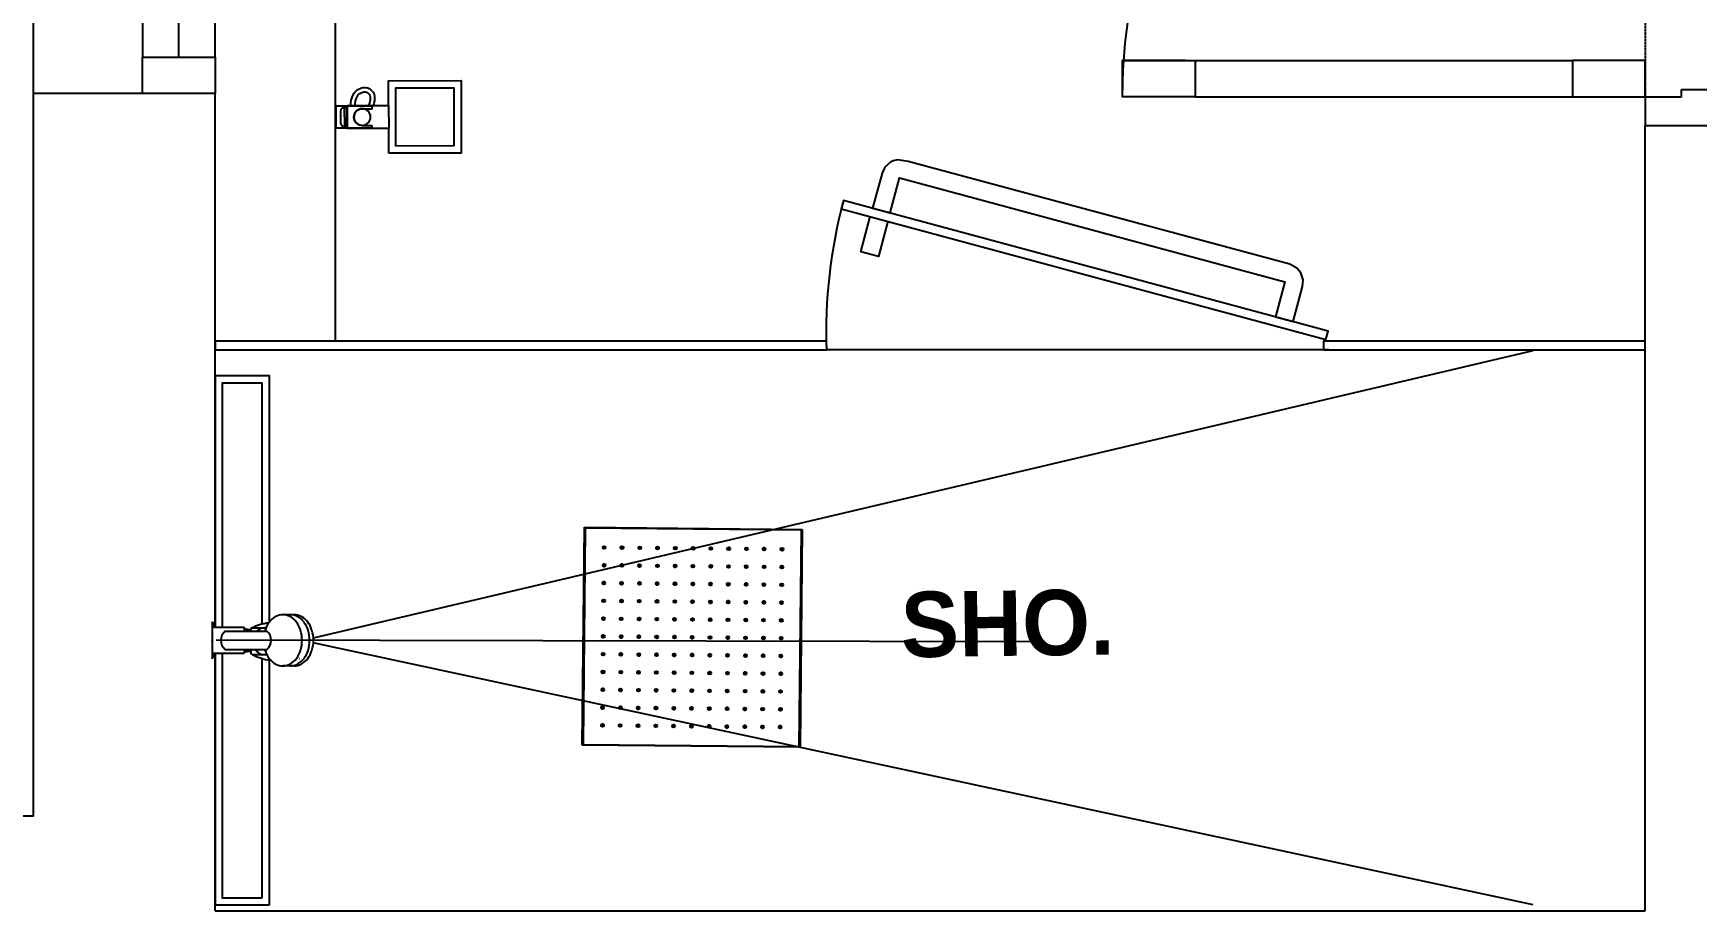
# Model space of a CAD drawing. Extents: x -678889171 to 586587, y -792238163 to 335485.
# Drawn here: x 83494 to 85786, y 73447 to 74656 of the extents above; entities that cross this region are included whole.
import ezdxf
from ezdxf.enums import TextEntityAlignment as Align

# ---------------------------------------------------------------- set-up
doc = ezdxf.new("R2010")
doc.units = 0
doc.header["$MEASUREMENT"] = 0
doc.set_wipeout_variables(frame=1)
doc.linetypes.add('XR-A-TYP35$0$HIDDEN', pattern=[0.375, 0.25, -0.125])
doc.layers.get('0').update_dxf_attribs({"color": 8})
for name, color, linetype in [('XR-A-9TH-FLOOR$0$A-WALL', 252, 'Continuous'), ('XR-A-TYP35$0$A-DOOR', 252, 'Continuous'), ('XR-A-TYP35$0$A-FLOR-OVHD', 252, 'XR-A-TYP35$0$HIDDEN'), ('XR-A-TYP35$0$XR-A-TYP-3-9-10$0$A-FURN-SANT', 252, 'Continuous'), ('XR-A-TYP35$0$XR-A-TYP-3-9-10$0$A-GLAZ', 252, 'Continuous'), ('XR-A-TYP35$0$XR-A-TYP-3-9-10$0$A-GLAZ-FULL', 252, 'Continuous'), ('XR-A-TYP35$0$XR-A-TYP-3-9-10$0$A-WALL', 252, 'Continuous'), ('XR-A-TYP35$0$XR-A-TYP-3-9-10$0$I-SPCL', 252, 'Continuous'), ('XR-A-TYP35$0$XR-A-TYP-3-9-10$0$I-WC', 252, 'Continuous'), ('XR-A-TYP35$0$XR-A-TYP-3-9-10$0$XR-A-TYP-2-4-6-7-8$0$A-GLAZ', 252, 'Continuous'), ('XR-A-TYP35$0$XR-A-TYP-3-9-10$0$XREF_3BR$0$WC-SERIAL', 252, 'Continuous')]:
    doc.layers.add(name, color=color, linetype=linetype)
doc.styles.add('XR-A-TYP35$0$XR-A-TYP-3-9-10$0$XREF_1BR$0$KZT', font='')
doc.styles.add('XR-A-TYP35$0$XR-A-TYP-3-9-10$0$XREF_3BR$0$Standard', font='arial.ttf')
doc.styles.get('XR-A-TYP35$0$XR-A-TYP-3-9-10$0$XREF_1BR$0$KZT').set_extended_font_data('AvantGarde LT Medium', bold=True)

# ---------------------------------------------------------------- blocks, each defined once
blk = doc.blocks.new('XR-A-TYP35$0$XR-A-TYP-3-9-10$0$Main builing-00$0$210915_PA_Layout$0$Xref_Tower B_01-09F|Gutter1')
blk.add_wipeout([(0, 0), (0, -0.1), (0.1, -0.1), (0.1, 0)]).dxf.layer = 'XR-A-TYP35$0$XR-A-TYP-3-9-10$0$A-FURN-SANT'
at = {"layer": 'XR-A-TYP35$0$XR-A-TYP-3-9-10$0$A-FURN-SANT'}
for points in [[(0, 0), (0.1, 0), (0.1, -0.1), (0, -0.1)], [(0.01, -0.01), (0.09, -0.01), (0.09, -0.09), (0.01, -0.09)]]:
    blk.add_lwpolyline(points, close=True, dxfattribs=at)
blk = doc.blocks.new('XR-A-TYP35$0$XR-A-TYP-3-9-10$0$Main builing-00$0$210915_PA_Layout$0$A$C42064D30')
blk.add_wipeout([(15.7, -72.9), (15.7, -16.2), (14.8, -15.6), (14.8, 0), (-15, 0), (-14.8, -15.6), (-15.7, -16.2), (-15.7, -20.9), (-19.5, -21), (-24.7, -21.8), (-29.7, -23.4), (-34.1, -26.2), (-37.5, -29.9), (-40.1, -34.8), (-40.8, -39.3), (-40.4, -43.4), (-38.8, -47.1), (-36.4, -50.1), (-33, -52.2), (-28.5, -53.7), (-23.9, -53.5), (-19.1, -52.7), (-15.7, -51.7), (-15.7, -45.5), (-19.5, -46.5), (-25, -47.6), (-28.9, -47.6), (-31.1, -46.5), (-33.4, -44.5), (-34.6, -41.5), (-34.6, -38), (-33.8, -35.3), (-32.2, -32.5), (-29.8, -30.5), (-26.1, -28.5), (-21.9, -27.4), (-17.6, -26.8), (-15.7, -26.9), (-15.7, -20.9), (-15.7, -72.9)]).dxf.layer = 'XR-A-TYP35$0$XR-A-TYP-3-9-10$0$A-FURN-SANT'
at = {"layer": 'XR-A-TYP35$0$XR-A-TYP-3-9-10$0$A-FURN-SANT'}
for points in [[(-15.6, -20.9, 0.127976), (-30.7, -24, 0.250832), (-40.6, -37.9, 0.487455), (-25.2, -53.6, 0.040635), (-15.7, -51.7, 0.040635)], [(-15.7, -26.9, 0.129566), (-28, -29.4, 0.250832), (-34.7, -38.7, 0.487455), (-25.9, -47.6, 0.048655), (-15.7, -45.5, 0.044421)]]:
    blk.add_lwpolyline(points, format="xyb", dxfattribs=at)
blk.add_lwpolyline([(-15.7, -72.9), (15.7, -72.9), (15.7, -16.2), (13.5, -14.8), (12.4, -11.8), (12.9, -11.2), (12.9, -9.3), (10.9, -7.6), (8.2, -6.9), (-8.2, -6.9), (-10.9, -7.6), (-12.9, -9.3), (-12.9, -11.2), (-12.4, -11.8), (-13.5, -14.8), (-15.7, -16.2)], close=True, dxfattribs=at)
for points in [[(15.7, -16.2), (-15.7, -16.2)], [(-11.5, -50), (-14.5, -50), (-15, 0), (15, 0), (14.5, -50), (11.5, -50)], [(-14.8, -15.6), (-15, 0), (15, 0), (14.8, -15.6)], [(-13.5, -14.8), (13.5, -14.8)], [(-12.4, -11.8), (12.4, -11.8)], [(-11.5, -36.4), (-11.5, -50)], [(11.5, -36.4), (11.5, -50)]]:
    blk.add_lwpolyline(points, dxfattribs=at)
blk.add_circle((0, -36.4), 11.5, dxfattribs=at)
blk.add_arc((0, -36.4), 11.5, 0, 180, dxfattribs=at)
blk = doc.blocks.new('XR-A-TYP35$0$XR-A-TYP-3-9-10$0$XREF_3BR$0$XREF-1BA$0$11TH FLOOR PLAN EAST TOWER$0$11TH TO 17TH FLOOR PLAN EAST TOWER$0$CEILING SHOWER')
at = {"layer": 'XR-A-TYP35$0$XR-A-TYP-3-9-10$0$A-FURN-SANT'}
for p, q in [((0, 30), (30, 30)), ((0, 0), (0, 30)), ((0, 30), (0.1, 29.9)), ((0.1, 29.9), (0.1, 0.1)), ((29.9, 29.9), (0.1, 29.9)), ((30, 30), (29.9, 29.9)), ((29.9, 0.1), (29.9, 29.9)), ((30, 30), (30, 0)), ((0.1, 0.1), (0, 0)), ((30, 0), (0, 0)), ((0.1, 0.1), (29.9, 0.1)), ((29.9, 0.1), (30, 0))]:
    blk.add_line(p, q, dxfattribs=at)
for centre, radius in [((2.75, 27.25), 0.2), ((2.75, 27.25), 0.175), ((2.75, 27.25), 0.125), ((2.75, 27.25), 0.05), ((5.2, 27.25), 0.2), ((5.2, 27.25), 0.175), ((5.2, 27.25), 0.125), ((5.2, 27.25), 0.05), ((7.65, 27.25), 0.2), ((7.65, 27.25), 0.175), ((7.65, 27.25), 0.125), ((7.65, 27.25), 0.05), ((10.1, 27.25), 0.2), ((10.1, 27.25), 0.175), ((10.1, 27.25), 0.125), ((10.1, 27.25), 0.05), ((12.55, 27.25), 0.2), ((12.55, 27.25), 0.175), ((12.55, 27.25), 0.125), ((12.55, 27.25), 0.05), ((15, 27.25), 0.2), ((15, 27.25), 0.175), ((15, 27.25), 0.125), ((15, 27.25), 0.05), ((17.45, 27.25), 0.2), ((17.45, 27.25), 0.175), ((17.45, 27.25), 0.125), ((17.45, 27.25), 0.05), ((19.9, 27.25), 0.2), ((19.9, 27.25), 0.175), ((19.9, 27.25), 0.125), ((19.9, 27.25), 0.05), ((22.35, 27.25), 0.2), ((22.35, 27.25), 0.175), ((22.35, 27.25), 0.125), ((22.35, 27.25), 0.05), ((24.8, 27.25), 0.2), ((24.8, 27.25), 0.175), ((24.8, 27.25), 0.125), ((24.8, 27.25), 0.05), ((27.25, 27.25), 0.2), ((27.25, 27.25), 0.175), ((27.25, 27.25), 0.125), ((27.25, 27.25), 0.05), ((2.75, 24.8), 0.2), ((2.75, 24.8), 0.175), ((2.75, 24.8), 0.125), ((2.75, 24.8), 0.05), ((5.2, 24.8), 0.2), ((5.2, 24.8), 0.175), ((5.2, 24.8), 0.125), ((5.2, 24.8), 0.05), ((7.65, 24.8), 0.2), ((7.65, 24.8), 0.175), ((7.65, 24.8), 0.125), ((7.65, 24.8), 0.05), ((10.1, 24.8), 0.2), ((10.1, 24.8), 0.175), ((10.1, 24.8), 0.125), ((10.1, 24.8), 0.05), ((12.55, 24.8), 0.2), ((12.55, 24.8), 0.175), ((12.55, 24.8), 0.125), ((12.55, 24.8), 0.05), ((15, 24.8), 0.2), ((15, 24.8), 0.175), ((15, 24.8), 0.125), ((15, 24.8), 0.05), ((17.45, 24.8), 0.2), ((17.45, 24.8), 0.175), ((17.45, 24.8), 0.125), ((17.45, 24.8), 0.05), ((19.9, 24.8), 0.2), ((19.9, 24.8), 0.175), ((19.9, 24.8), 0.125), ((19.9, 24.8), 0.05), ((22.35, 24.8), 0.2), ((22.35, 24.8), 0.175), ((22.35, 24.8), 0.125), ((22.35, 24.8), 0.05), ((24.8, 24.8), 0.2), ((24.8, 24.8), 0.175), ((24.8, 24.8), 0.125), ((24.8, 24.8), 0.05), ((27.25, 24.8), 0.2), ((27.25, 24.8), 0.175), ((27.25, 24.8), 0.125), ((27.25, 24.8), 0.05), ((2.75, 22.35), 0.2), ((2.75, 22.35), 0.175), ((2.75, 22.35), 0.125), ((2.75, 22.35), 0.05), ((5.2, 22.35), 0.2), ((5.2, 22.35), 0.175), ((5.2, 22.35), 0.125), ((5.2, 22.35), 0.05), ((7.65, 22.35), 0.2), ((7.65, 22.35), 0.175), ((7.65, 22.35), 0.125), ((7.65, 22.35), 0.05), ((10.1, 22.35), 0.2), ((10.1, 22.35), 0.175), ((10.1, 22.35), 0.125), ((10.1, 22.35), 0.05), ((12.55, 22.35), 0.2), ((12.55, 22.35), 0.175), ((12.55, 22.35), 0.125), ((12.55, 22.35), 0.05), ((15, 22.35), 0.2), ((15, 22.35), 0.175), ((15, 22.35), 0.125), ((15, 22.35), 0.05), ((17.45, 22.35), 0.2), ((17.45, 22.35), 0.175), ((17.45, 22.35), 0.125), ((17.45, 22.35), 0.05), ((19.9, 22.35), 0.2), ((19.9, 22.35), 0.175), ((19.9, 22.35), 0.125), ((19.9, 22.35), 0.05), ((22.35, 22.35), 0.2), ((22.35, 22.35), 0.175), ((22.35, 22.35), 0.125), ((22.35, 22.35), 0.05), ((24.8, 22.35), 0.2), ((24.8, 22.35), 0.175), ((24.8, 22.35), 0.125), ((24.8, 22.35), 0.05), ((27.25, 22.35), 0.2), ((27.25, 22.35), 0.175), ((27.25, 22.35), 0.125), ((27.25, 22.35), 0.05), ((2.75, 19.9), 0.2), ((2.75, 19.9), 0.175), ((2.75, 19.9), 0.125), ((2.75, 19.9), 0.05), ((5.2, 19.9), 0.2), ((5.2, 19.9), 0.175), ((5.2, 19.9), 0.125), ((5.2, 19.9), 0.05), ((7.65, 19.9), 0.2), ((7.65, 19.9), 0.175), ((7.65, 19.9), 0.125), ((7.65, 19.9), 0.05), ((10.1, 19.9), 0.2), ((10.1, 19.9), 0.175), ((10.1, 19.9), 0.125), ((10.1, 19.9), 0.05), ((12.55, 19.9), 0.2), ((12.55, 19.9), 0.175), ((12.55, 19.9), 0.125), ((12.55, 19.9), 0.05), ((15, 19.9), 0.2), ((15, 19.9), 0.175), ((15, 19.9), 0.125), ((15, 19.9), 0.05), ((17.45, 19.9), 0.2), ((17.45, 19.9), 0.175), ((17.45, 19.9), 0.125), ((17.45, 19.9), 0.05), ((19.9, 19.9), 0.2), ((19.9, 19.9), 0.175), ((19.9, 19.9), 0.125), ((19.9, 19.9), 0.05), ((22.35, 19.9), 0.2), ((22.35, 19.9), 0.175), ((22.35, 19.9), 0.125), ((22.35, 19.9), 0.05), ((24.8, 19.9), 0.2), ((24.8, 19.9), 0.175), ((24.8, 19.9), 0.125), ((24.8, 19.9), 0.05), ((27.25, 19.9), 0.2), ((27.25, 19.9), 0.175), ((27.25, 19.9), 0.125), ((27.25, 19.9), 0.05), ((2.75, 17.45), 0.2), ((2.75, 17.45), 0.175), ((2.75, 17.45), 0.125), ((2.75, 17.45), 0.05), ((5.2, 17.45), 0.2), ((5.2, 17.45), 0.175), ((5.2, 17.45), 0.125), ((5.2, 17.45), 0.05), ((7.65, 17.45), 0.2), ((7.65, 17.45), 0.175), ((7.65, 17.45), 0.125), ((7.65, 17.45), 0.05), ((10.1, 17.45), 0.2), ((10.1, 17.45), 0.175), ((10.1, 17.45), 0.125), ((10.1, 17.45), 0.05), ((12.55, 17.45), 0.2), ((12.55, 17.45), 0.175), ((12.55, 17.45), 0.125), ((12.55, 17.45), 0.05), ((15, 17.45), 0.2), ((15, 17.45), 0.175), ((15, 17.45), 0.125), ((15, 17.45), 0.05), ((17.45, 17.45), 0.2), ((17.45, 17.45), 0.175), ((17.45, 17.45), 0.125), ((17.45, 17.45), 0.05), ((19.9, 17.45), 0.2), ((19.9, 17.45), 0.175), ((19.9, 17.45), 0.125), ((19.9, 17.45), 0.05), ((22.35, 17.45), 0.2), ((22.35, 17.45), 0.175), ((22.35, 17.45), 0.125), ((22.35, 17.45), 0.05), ((24.8, 17.45), 0.2), ((24.8, 17.45), 0.175), ((24.8, 17.45), 0.125), ((24.8, 17.45), 0.05), ((27.25, 17.45), 0.2), ((27.25, 17.45), 0.175), ((27.25, 17.45), 0.125), ((27.25, 17.45), 0.05), ((2.75, 15), 0.2), ((2.75, 15), 0.175), ((2.75, 15), 0.125), ((2.75, 15), 0.05), ((5.2, 15), 0.2), ((5.2, 15), 0.175), ((5.2, 15), 0.125), ((5.2, 15), 0.05), ((7.65, 15), 0.2), ((7.65, 15), 0.175), ((7.65, 15), 0.125), ((7.65, 15), 0.05), ((10.1, 15), 0.2), ((10.1, 15), 0.175), ((10.1, 15), 0.125), ((10.1, 15), 0.05), ((12.55, 15), 0.2), ((12.55, 15), 0.175), ((12.55, 15), 0.125), ((12.55, 15), 0.05), ((15, 15), 0.2), ((15, 15), 0.175), ((15, 15), 0.125), ((15, 15), 0.05), ((17.45, 15), 0.2), ((17.45, 15), 0.175), ((17.45, 15), 0.125), ((17.45, 15), 0.05), ((19.9, 15), 0.2), ((19.9, 15), 0.175), ((19.9, 15), 0.125), ((19.9, 15), 0.05), ((22.35, 15), 0.2), ((22.35, 15), 0.175), ((22.35, 15), 0.125), ((22.35, 15), 0.05), ((24.8, 15), 0.2), ((24.8, 15), 0.175), ((24.8, 15), 0.125), ((24.8, 15), 0.05), ((27.25, 15), 0.2), ((27.25, 15), 0.175), ((27.25, 15), 0.125), ((27.25, 15), 0.05), ((2.75, 12.55), 0.2), ((2.75, 12.55), 0.175), ((2.75, 12.55), 0.125), ((2.75, 12.55), 0.05), ((5.2, 12.55), 0.2), ((5.2, 12.55), 0.175), ((5.2, 12.55), 0.125), ((5.2, 12.55), 0.05), ((7.65, 12.55), 0.2), ((7.65, 12.55), 0.175), ((7.65, 12.55), 0.125), ((7.65, 12.55), 0.05), ((10.1, 12.55), 0.2), ((10.1, 12.55), 0.175), ((10.1, 12.55), 0.125), ((10.1, 12.55), 0.05), ((12.55, 12.55), 0.2), ((12.55, 12.55), 0.175), ((12.55, 12.55), 0.125), ((12.55, 12.55), 0.05), ((15, 12.55), 0.2), ((15, 12.55), 0.175), ((15, 12.55), 0.125), ((15, 12.55), 0.05), ((17.45, 12.55), 0.2), ((17.45, 12.55), 0.175), ((17.45, 12.55), 0.125), ((17.45, 12.55), 0.05), ((19.9, 12.55), 0.2), ((19.9, 12.55), 0.175), ((19.9, 12.55), 0.125), ((19.9, 12.55), 0.05), ((22.35, 12.55), 0.2), ((22.35, 12.55), 0.175), ((22.35, 12.55), 0.125), ((22.35, 12.55), 0.05), ((24.8, 12.55), 0.2), ((24.8, 12.55), 0.175), ((24.8, 12.55), 0.125), ((24.8, 12.55), 0.05), ((27.25, 12.55), 0.2), ((27.25, 12.55), 0.175), ((27.25, 12.55), 0.125), ((27.25, 12.55), 0.05), ((2.75, 10.1), 0.2), ((2.75, 10.1), 0.175), ((2.75, 10.1), 0.125), ((2.75, 10.1), 0.05), ((5.2, 10.1), 0.2), ((5.2, 10.1), 0.175), ((5.2, 10.1), 0.125), ((5.2, 10.1), 0.05), ((7.65, 10.1), 0.2), ((7.65, 10.1), 0.175), ((7.65, 10.1), 0.125), ((7.65, 10.1), 0.05), ((10.1, 10.1), 0.2), ((10.1, 10.1), 0.175), ((10.1, 10.1), 0.125), ((10.1, 10.1), 0.05), ((12.55, 10.1), 0.2), ((12.55, 10.1), 0.175), ((12.55, 10.1), 0.125), ((12.55, 10.1), 0.05), ((15, 10.1), 0.2), ((15, 10.1), 0.175), ((15, 10.1), 0.125), ((15, 10.1), 0.05), ((17.45, 10.1), 0.2), ((17.45, 10.1), 0.175), ((17.45, 10.1), 0.125), ((17.45, 10.1), 0.05), ((19.9, 10.1), 0.2), ((19.9, 10.1), 0.175), ((19.9, 10.1), 0.125), ((19.9, 10.1), 0.05), ((22.35, 10.1), 0.2), ((22.35, 10.1), 0.175), ((22.35, 10.1), 0.125), ((22.35, 10.1), 0.05), ((24.8, 10.1), 0.2), ((24.8, 10.1), 0.175), ((24.8, 10.1), 0.125), ((24.8, 10.1), 0.05), ((27.25, 10.1), 0.2), ((27.25, 10.1), 0.175), ((27.25, 10.1), 0.125), ((27.25, 10.1), 0.05), ((2.75, 7.65), 0.2), ((2.75, 7.65), 0.175), ((2.75, 7.65), 0.125), ((2.75, 7.65), 0.05), ((5.2, 7.65), 0.2), ((5.2, 7.65), 0.175), ((5.2, 7.65), 0.125), ((5.2, 7.65), 0.05), ((7.65, 7.65), 0.2), ((7.65, 7.65), 0.175), ((7.65, 7.65), 0.125), ((7.65, 7.65), 0.05), ((10.1, 7.65), 0.2), ((10.1, 7.65), 0.175), ((10.1, 7.65), 0.125), ((10.1, 7.65), 0.05), ((12.55, 7.65), 0.2), ((12.55, 7.65), 0.175), ((12.55, 7.65), 0.125), ((12.55, 7.65), 0.05), ((15, 7.65), 0.2), ((15, 7.65), 0.175), ((15, 7.65), 0.125), ((15, 7.65), 0.05), ((17.45, 7.65), 0.2), ((17.45, 7.65), 0.175), ((17.45, 7.65), 0.125), ((17.45, 7.65), 0.05), ((19.9, 7.65), 0.2), ((19.9, 7.65), 0.175), ((19.9, 7.65), 0.125), ((19.9, 7.65), 0.05), ((22.35, 7.65), 0.2), ((22.35, 7.65), 0.175), ((22.35, 7.65), 0.125), ((22.35, 7.65), 0.05), ((24.8, 7.65), 0.2), ((24.8, 7.65), 0.175), ((24.8, 7.65), 0.125), ((24.8, 7.65), 0.05), ((27.25, 7.65), 0.2), ((27.25, 7.65), 0.175), ((27.25, 7.65), 0.125), ((27.25, 7.65), 0.05), ((2.75, 5.2), 0.2), ((2.75, 5.2), 0.175), ((2.75, 5.2), 0.125), ((2.75, 5.2), 0.05), ((5.2, 5.2), 0.2), ((5.2, 5.2), 0.175), ((5.2, 5.2), 0.125), ((5.2, 5.2), 0.05), ((7.65, 5.2), 0.2), ((7.65, 5.2), 0.175), ((7.65, 5.2), 0.125), ((7.65, 5.2), 0.05), ((10.1, 5.2), 0.2), ((10.1, 5.2), 0.175), ((10.1, 5.2), 0.125), ((10.1, 5.2), 0.05), ((12.55, 5.2), 0.2), ((12.55, 5.2), 0.175), ((12.55, 5.2), 0.125), ((12.55, 5.2), 0.05), ((15, 5.2), 0.2), ((15, 5.2), 0.175), ((15, 5.2), 0.125), ((15, 5.2), 0.05), ((17.45, 5.2), 0.2), ((17.45, 5.2), 0.175), ((17.45, 5.2), 0.125), ((17.45, 5.2), 0.05), ((19.9, 5.2), 0.2), ((19.9, 5.2), 0.175), ((19.9, 5.2), 0.125), ((19.9, 5.2), 0.05), ((22.35, 5.2), 0.2), ((22.35, 5.2), 0.175), ((22.35, 5.2), 0.125), ((22.35, 5.2), 0.05), ((24.8, 5.2), 0.2), ((24.8, 5.2), 0.175), ((24.8, 5.2), 0.125), ((24.8, 5.2), 0.05), ((27.25, 5.2), 0.2), ((27.25, 5.2), 0.175), ((27.25, 5.2), 0.125), ((27.25, 5.2), 0.05), ((2.75, 2.75), 0.2), ((2.75, 2.75), 0.175), ((2.75, 2.75), 0.125), ((2.75, 2.75), 0.05), ((5.2, 2.75), 0.2), ((5.2, 2.75), 0.175), ((5.2, 2.75), 0.125), ((5.2, 2.75), 0.05), ((7.65, 2.75), 0.2), ((7.65, 2.75), 0.175), ((7.65, 2.75), 0.125), ((7.65, 2.75), 0.05), ((10.1, 2.75), 0.2), ((10.1, 2.75), 0.175), ((10.1, 2.75), 0.125), ((10.1, 2.75), 0.05), ((12.55, 2.75), 0.2), ((12.55, 2.75), 0.175), ((12.55, 2.75), 0.125), ((12.55, 2.75), 0.05), ((15, 2.75), 0.2), ((15, 2.75), 0.175), ((15, 2.75), 0.125), ((15, 2.75), 0.05), ((17.45, 2.75), 0.2), ((17.45, 2.75), 0.175), ((17.45, 2.75), 0.125), ((17.45, 2.75), 0.05), ((19.9, 2.75), 0.2), ((19.9, 2.75), 0.175), ((19.9, 2.75), 0.125), ((19.9, 2.75), 0.05), ((22.35, 2.75), 0.2), ((22.35, 2.75), 0.175), ((22.35, 2.75), 0.125), ((22.35, 2.75), 0.05), ((24.8, 2.75), 0.2), ((24.8, 2.75), 0.175), ((24.8, 2.75), 0.125), ((24.8, 2.75), 0.05), ((27.25, 2.75), 0.2), ((27.25, 2.75), 0.175), ((27.25, 2.75), 0.125), ((27.25, 2.75), 0.05)]:
    blk.add_circle(centre, radius, dxfattribs=at)
blk = doc.blocks.new('XR-A-TYP35$0$XR-A-TYP-3-9-10$0$XREF_3BR$0$Ct370p')
at = {"layer": 'XR-A-TYP35$0$XR-A-TYP-3-9-10$0$XREF_3BR$0$WC-SERIAL', "style": 'XR-A-TYP35$0$XR-A-TYP-3-9-10$0$XREF_3BR$0$Standard', "flags": 3}
blk.add_attdef('SERIAL', text='', height=0.0236, dxfattribs=at).set_placement((58.5417, 23.6578), align=Align.TOP_CENTER)
blk.add_wipeout([(-0.0284, -0.0817), (-0.0328, -0.0877), (-0.0353, -0.0974), (-0.0351, -0.1), (-0.0353, -0.1131), (-0.0347, -0.1181), (-0.034, -0.1203), (-0.0317, -0.1247), (-0.0305, -0.1264), (-0.0283, -0.1289), (-0.025, -0.1318), (-0.0214, -0.1342), (-0.0173, -0.1363), (-0.007, -0.1391), (0, -0.1396), (0.0056, -0.1393), (0.0139, -0.1375), (0.0202, -0.1349), (0.0223, -0.1337), (0.0257, -0.1313), (0.0275, -0.1297), (0.0294, -0.1278), (0.0318, -0.1246), (0.0328, -0.1228), (0.0339, -0.1205), (0.0347, -0.1181), (0.0351, -0.1163), (0.0352, -0.1149), (0.0353, -0.0988), (0.0352, -0.095), (0.0343, -0.0912), (0.0336, -0.0892), (0.0328, -0.0877), (0.0304, -0.0841), (0.0286, -0.0818), (0.0263, -0.0797), (0.0241, -0.078), (0.0232, -0.073), (0.0221, -0.0684), (0.0212, -0.0654), (0.0202, -0.0623), (0.0191, -0.0595), (0.0164, -0.0535), (0.0148, -0.0535), (0.0157, -0.044), (0.0179, -0.044), (0.0179, -0.0034), (0.0201, -0.0028), (0.0219, -0.0021), (0.0219, -0.0021), (0.024, -0.0011), (0.0256, 0), (-0.0256, 0), (-0.0238, -0.001), (-0.0219, -0.0019), (-0.0206, -0.0024), (-0.0206, -0.0024), (-0.0195, -0.0027), (-0.0179, -0.0031), (-0.0179, -0.044), (-0.0157, -0.044), (-0.0156, -0.0459), (-0.0155, -0.0469), (-0.0153, -0.0487), (-0.0152, -0.0502), (-0.0151, -0.0513), (-0.0148, -0.0535), (-0.0183, -0.0535), (-0.0194, -0.0554), (-0.0208, -0.0581), (-0.0225, -0.0617), (-0.0241, -0.0657), (-0.0249, -0.0682), (-0.0254, -0.0702), (-0.0259, -0.0721), (-0.0263, -0.0738), (-0.0267, -0.0755), (-0.0271, -0.0777), (-0.0272, -0.0789), (-0.0274, -0.0807)]).dxf.layer = 'XR-A-TYP35$0$XR-A-TYP-3-9-10$0$A-FURN-SANT'
at = {"layer": 'XR-A-TYP35$0$XR-A-TYP-3-9-10$0$A-FURN-SANT'}
for p, q in [((-0.0179, 0.0001), (-0.0179, -0.0031)), ((0.0179, -0.0034), (0.0179, 0)), ((-0.0179, -0.0031), (-0.0179, -0.044)), ((-0.0125, -0.0179), (-0.0125, -0.044)), ((0.0125, -0.0179), (0.0125, -0.044)), ((0.0179, -0.0034), (0.0179, -0.044)), ((-0.0157, -0.044), (-0.0179, -0.044)), ((-0.0125, -0.044), (-0.0157, -0.044)), ((-0.0125, -0.044), (-0.0125, -0.0449)), ((-0.0125, -0.0449), (-0.0125, -0.0726)), ((0.0157, -0.044), (0.0125, -0.044)), ((0.0125, -0.044), (0.0125, -0.0449)), ((0.0125, -0.0449), (0.0125, -0.0726)), ((0.0179, -0.044), (0.0157, -0.044)), ((-0.0125, -0.0726), (-0.0125, -0.0755)), ((0.0125, -0.0726), (0.0125, -0.0755)), ((-0.0353, -0.1131), (-0.0353, -0.0974)), ((0.0353, -0.1131), (0.0353, -0.0974)), ((-0.025, -0.1197), (-0.025, -0.1203))]:
    blk.add_line(p, q, dxfattribs=at)
for points in [[(-0.0256, 0, 0.077689), (-0.0179, -0.0031)], [(0.0179, -0.0034, 0.114656), (0.0256, 0, -2.040379)], [(-0.0157, -0.044, 0.011754), (-0.0148, -0.0535, 0.871529)], [(0.0157, -0.044, -0.011754), (0.0148, -0.0535, -0.871529)], [(-0.0146, -0.0535), (-0.0183, -0.0535, 0.109472), (-0.0274, -0.0807, 0.086388)], [(-0.0199, -0.0754, 0.02661), (-0.0202, -0.0569, 42.430898)], [(-0.0125, -0.059, 0.178938), (-0.02, -0.0699, -7.981732)], [(-0.0125, -0.0535), (-0.0146, -0.0535, 0.161895)], [(0.0148, -0.0535), (0.0125, -0.0535, 0.161895)], [(0.0169, -0.0699, 0.122998), (0.0125, -0.0617, -7.981732)], [(0.0164, -0.0535), (0.0148, -0.0535, 0.161895)], [(0.0241, -0.078, 0.079947), (0.0164, -0.0535, -0.237182)], [(0.0169, -0.0741, -0.017041), (0.0168, -0.0551, -135.175436)], [(-0.0274, -0.0807, 0.011783), (-0.0284, -0.0817, 0.065531), (-0.0328, -0.0877, 0.126727), (-0.0353, -0.0974, 0.126727)], [(-0.0125, -0.0726, 0.007696), (-0.0139, -0.073, 0.085827), (-0.025, -0.0786, 0.02845), (-0.0274, -0.0807, 0.126727)], [(0.0241, -0.078, 0.078791), (0.0139, -0.073, 0.007696), (0.0125, -0.0726, 0.075508)], [(0.0353, -0.0974, 0.126727), (0.0328, -0.0877, 0.075666), (0.0276, -0.0809, 0.030149), (0.025, -0.0786, 0.006989), (0.0241, -0.078, 0.007696)], [(-0.0353, -0.0974, 0.126727), (-0.0328, -0.1071, 0.106057), (-0.025, -0.1161, 0.085827), (-0.0139, -0.1218, 0.075508), (0, -0.1239, 0.075508), (0.0139, -0.1218, 0.085827), (0.025, -0.1161, 0.106057), (0.0328, -0.1071, 0.126727), (0.0353, -0.0974, 0.126727)], [(-0.0353, -0.1078, 0.126727), (-0.0328, -0.1175, 0.106057), (-0.025, -0.1266, 0.085827), (-0.0139, -0.1322, 0.075508), (0, -0.1343, 0.075508), (0.0139, -0.1322, 0.085827), (0.025, -0.1266, 0.106057), (0.0328, -0.1175, 0.126727), (0.0353, -0.1078, 0.126727)], [(-0.0353, -0.1131, 0.126727), (-0.0328, -0.1228, 0.106057), (-0.025, -0.1318, 0.07797), (-0.015, -0.1371, 0.007804), (-0.0139, -0.1375, 0.075508), (0, -0.1396, 0.075508), (0.0139, -0.1375, 0.007804), (0.015, -0.1371, 0.07797), (0.025, -0.1318, 0.106057), (0.0328, -0.1228, 0.126727), (0.0353, -0.1131, 0.126727)], [(0.0353, -0.0988, 0.018272), (0.0353, -0.0974, 0.126727)]]:
    blk.add_lwpolyline(points, format="xyb", dxfattribs=at)
blk.add_lwpolyline([(0.0256, 0), (-0.0256, 0)], dxfattribs=at)
for centre, start, end in [((0, -0.0282), 39.4183, 140.5817), ((0, -0.0652), 219.4183, 320.5817)]:
    blk.add_arc(centre, 0.0162, start, end, dxfattribs=at)
blk.add_point((0, 0), dxfattribs=at)
blk.add_point((0, 0), dxfattribs=at)
blk = doc.blocks.new('*U1402')
at = {"layer": 'XR-A-TYP35$0$XR-A-TYP-3-9-10$0$XR-A-TYP-2-4-6-7-8$0$A-GLAZ'}
for p, q in [((80476.1, 59997.1), (79976.1, 59997.1)), ((79976.1, 59947.1), (80476.1, 59947.1)), ((79976.1, 59897.1), (80476.1, 59897.1))]:
    blk.add_line(p, q, dxfattribs=at)
blk.add_lwpolyline([(79926.1, 60147.1), (80526.1, 60147.1)], dxfattribs=at)
for points in [[(79926.1, 59997.1), (79976.1, 59997.1), (79976.1, 59897.1), (79926.1, 59897.1)], [(80476.1, 59997.1), (80526.1, 59997.1), (80526.1, 59897.1), (80476.1, 59897.1)]]:
    blk.add_lwpolyline(points, close=True, dxfattribs=at)
blk = doc.blocks.new('*U1403')
for p, q in [((710, 720), (710, 200)), ((760, 720), (760, 200)), ((0, -20), (0, 100)), ((40, 100), (0, 100)), ((40, 100), (40, 50)), ((760, 100), (760, 50)), ((760, 100), (800, 100)), ((800, -20), (800, 100)), ((40, 50), (50, 50)), ((50, 50), (50, -20)), ((750, 50), (750, -20)), ((760, 50), (750, 50)), ((50, -20), (0, -20)), ((750, -20), (800, -20))]:
    blk.add_line(p, q)
for points in [[(710, 720), (760, 720), (760, 820), (710, 820), (710, 733), (710, 820)], [(710, 200), (760, 200), (760, 100), (710, 100), (710, 187)]]:
    blk.add_lwpolyline(points, close=True)
blk.add_arc((760, 100), 720, 90, 180)
at = {"layer": 'XR-A-TYP35$0$A-FLOR-OVHD'}
for p, q in [((40, 100), (760, 100)), ((50, -20), (750, -20))]:
    blk.add_line(p, q, dxfattribs=at)
blk = doc.blocks.new('XR-A-TYP35')
at = {"layer": 'XR-A-TYP35$0$XR-A-TYP-3-9-10$0$A-FURN-SANT', "extrusion": (1.91581e-10, 2.95419e-09, 1), "elevation": 0}
blk.add_lwpolyline([(87500.1, 60957.1), (87485.1, 60959.3), (87479.4, 60957.9), (87475.6, 60956.1), (87467.8, 60949), (87463.9, 60941), (87450.9, 60892.7), (87475.1, 60886.2), (87488.1, 60934.5), (88019.1, 60791.3), (88006.1, 60743), (88030.2, 60736.5), (88043.3, 60784.8), (88044, 60794), (88040.8, 60803.7), (88035.6, 60810), (88025.6, 60815.4)], close=True, dxfattribs=at)
for points in [[(87471.9, 60874.6), (87458.9, 60826.3), (87434.8, 60832.8), (87447.8, 60881.1)], [(88361, 59933), (86664.9, 60297.4), (88361, 60696.6)]]:
    blk.add_lwpolyline(points, dxfattribs=at)
at = {"layer": 'XR-A-TYP35$0$XR-A-TYP-3-9-10$0$A-GLAZ', "extrusion": (1.91581e-10, 2.95419e-09, 1), "elevation": 0}
for points in [[(88075.4, 60711.9), (88078.5, 60723.5), (87410.8, 60903.5), (87407.7, 60891.9)], [(86545, 60709.5), (86545, 60697.5), (87387.7, 60697.5), (87387.6, 60709.5)]]:
    blk.add_lwpolyline(points, close=True, dxfattribs=at)
blk.add_lwpolyline([(88515.3, 60709.5), (88072.1, 60709.5), (88072.1, 60697.5), (88515.3, 60697.5)], dxfattribs=at)
at = {"layer": 'XR-A-TYP35$0$XR-A-TYP-3-9-10$0$A-GLAZ-FULL', "extrusion": (1.91581e-10, 2.95419e-09, 1), "elevation": 0}
blk.add_lwpolyline([(88079.3, 60697.5), (87387.7, 60697.5)], dxfattribs=at)
at = {"layer": 'XR-A-TYP35$0$XR-A-TYP-3-9-10$0$A-GLAZ-FULL'}
blk.add_arc((88081.6, 60722.9, 0), 694.6, 164.9308, 182.1706, dxfattribs=at)
at = {"layer": 'XR-A-TYP35$0$XR-A-TYP-3-9-10$0$A-WALL'}
for p, q in [((86545, 61050.7), (86295, 61050.7)), ((86295, 60055.1), (86295, 61050.7)), ((88515.3, 59925), (88515.3, 61006.2)), ((88635.3, 61006.2), (88515.3, 61006.2)), ((86295, 60055.1), (85360.6, 60055.1))]:
    blk.add_line(p, q, dxfattribs=at)
at = {"layer": 'XR-A-TYP35$0$A-DOOR', "extrusion": (0, 0, -1), "zscale": -1, "rotation": 270}
blk.add_blockref('*U1403', (-88615.3, 61806.2), dxfattribs=at)
at = {"layer": 'XR-A-TYP35$0$XR-A-TYP-3-9-10$0$A-FURN-SANT', "xscale": 999.9999999999849, "yscale": 999.9999999999849, "zscale": 999.9999999999849, "rotation": 90.08288951150627}
blk.add_blockref('XR-A-TYP35$0$XR-A-TYP-3-9-10$0$Main builing-00$0$210915_PA_Layout$0$Xref_Tower B_01-09F|Gutter1', (86784.2, 60968.3, 0), dxfattribs=at)
at = {"layer": 'XR-A-TYP35$0$XR-A-TYP-3-9-10$0$I-WC', "extrusion": (1.91236e-10, 2.88356e-09, 1), "xscale": 9.999998164084374, "yscale": 9.999998164084374, "zscale": 9.999998164084374, "rotation": 179.4378435952736}
blk.add_blockref('XR-A-TYP35$0$XR-A-TYP-3-9-10$0$XREF_3BR$0$XREF-1BA$0$11TH FLOOR PLAN EAST TOWER$0$11TH TO 17TH FLOOR PLAN EAST TOWER$0$CEILING SHOWER', (87353.9, 60450.2, 0), dxfattribs=at)
at = {"layer": 'XR-A-TYP35$0$XR-A-TYP-3-9-10$0$XR-A-TYP-2-4-6-7-8$0$A-GLAZ', "rotation": 89.99954608969038}
blk.add_blockref('*U1402', (146441.5, -18875.9, 0), dxfattribs=at)
at = {"layer": 'XR-A-TYP35$0$XR-A-TYP-3-9-10$0$I-SPCL', "extrusion": (2.559e-10, -2.94841e-09, 1), "insert": (87636.8, 60320.4, 0), "char_height": 90, "attachment_point": 5, "text_direction": (0.999907, 0.013618, 0), "style": 'XR-A-TYP35$0$XR-A-TYP-3-9-10$0$XREF_1BR$0$KZT'}
blk.add_mtext_dynamic_manual_height_columns('SHO.', width=201.122, gutter_width=905.9, heights=[0], dxfattribs=at)
blk.add_wipeout([(86545, 59933), (86545, 60661.9), (86620, 60661.9), (86620, 59933)]).translate(0, 0, 0).dxf.layer = 'XR-A-TYP35$0$XR-A-TYP-3-9-10$0$A-FURN-SANT'
at = {"layer": 'XR-A-TYP35$0$XR-A-TYP-3-9-10$0$A-FURN-SANT', "xscale": -1.000000000000005, "rotation": 90.08288951150618}
blk.add_blockref('XR-A-TYP35$0$XR-A-TYP-3-9-10$0$Main builing-00$0$210915_PA_Layout$0$A$C42064D30', (86711.3, 61018.2, 0), dxfattribs=at)
blk.add_wipeout([(86545, 59933), (86545, 60661.9), (86620, 60661.9), (86620, 59933)]).translate(0, 0, 0).dxf.layer = 'XR-A-TYP35$0$XR-A-TYP-3-9-10$0$A-FURN-SANT'
at = {"layer": 'XR-A-TYP35$0$XR-A-TYP-3-9-10$0$A-FURN-SANT'}
blk.add_line((86710.7, 61961.1, 0), (86710.7, 60709.5, 0), dxfattribs=at)
at = {"layer": 'XR-A-TYP35$0$XR-A-TYP-3-9-10$0$A-FURN-SANT', "elevation": 0}
for points in [[(86620, 59933), (86620, 60661.9), (86545, 60661.9), (86545, 59933)], [(86610, 59943), (86610, 60651.9), (86555, 60651.9), (86555, 59943)]]:
    blk.add_lwpolyline(points, close=True, dxfattribs=at)
at = {"layer": 'XR-A-TYP35$0$XR-A-TYP-3-9-10$0$A-WALL'}
for q in [(86545, 61050.7), (88515.3, 59925)]:
    blk.add_line((86545, 59925.1), q, dxfattribs=at)
at = {"layer": 'XR-A-TYP35$0$XR-A-TYP-3-9-10$0$A-FURN-SANT', "extrusion": (1.76078e-10, 6.11301e-09, 1), "xscale": 1000.000000000001, "yscale": 1000.000000000001, "zscale": 1000.000000000001, "rotation": 90.0126703255383}
blk.add_blockref('XR-A-TYP35$0$XR-A-TYP-3-9-10$0$XREF_3BR$0$Ct370p', (86541, 60297.5, 0), dxfattribs=at)
at = {"layer": 'XR-A-TYP35$0$XR-A-TYP-3-9-10$0$A-FURN-SANT'}
blk.add_line((87671.5, 60295.5, 0), (86546.5, 60297.5, 0), dxfattribs=at)

msp = doc.modelspace()

# ---------------------------------------------------------------- block references
at = {"layer": 'XR-A-9TH-FLOOR$0$A-WALL'}
msp.add_blockref('XR-A-TYP35', (-2800.4, 13522.1), dxfattribs=at)

doc.saveas('drawing.dxf')
